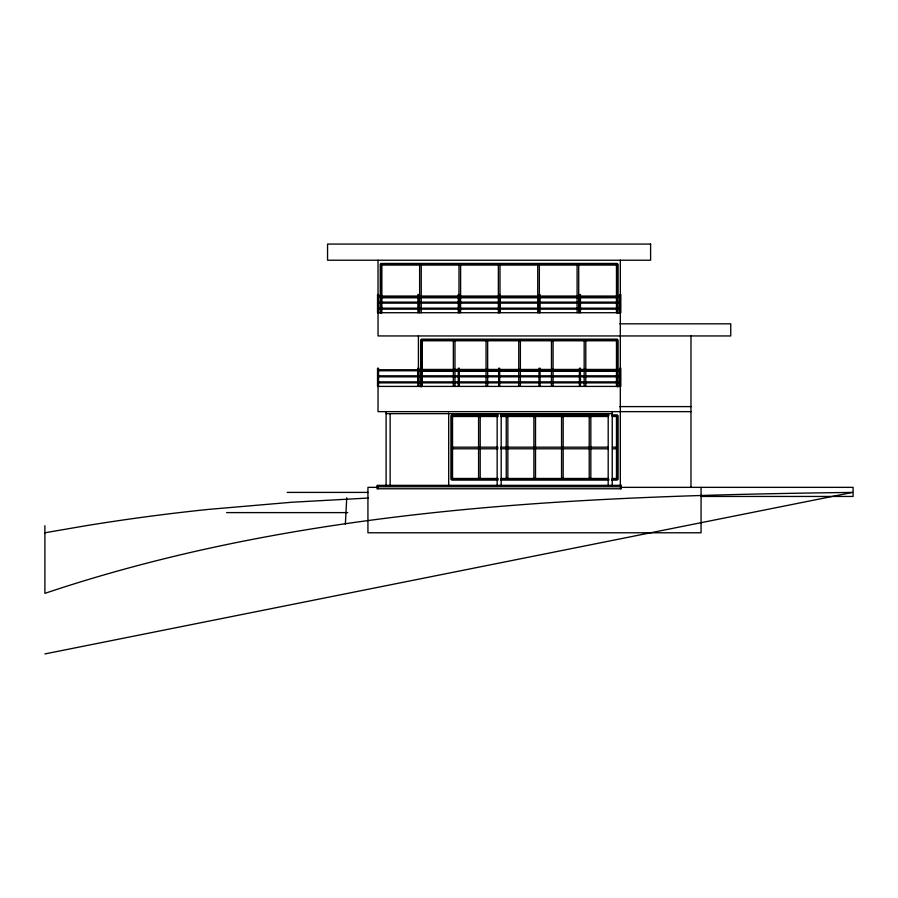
<?xml version="1.0" encoding="UTF-8"?>
<svg xmlns="http://www.w3.org/2000/svg" width="898" height="898" viewBox="0 0 898 898"><rect width="100%" height="100%" fill="white"/><g stroke="black" fill="none" stroke-linecap="round" stroke-linejoin="round"><path stroke-width="1.35" d="M345.36 524.163L346.751 497.75M44.9 653.924L852.494 492.407C581.466 495.853 304.063 506.382 44.9 593.354L44.9 525.7M44.9 532.783L86.129 525.678A2118.64 2118.64 0 0 1 207.999 509.447L291.558 502.263L368.18 498.042M381.066 265.067L617.285 265.067M378.541 296.059L619.811 296.059M378.541 297.07L619.811 297.07M381.863 297.777L616.477 297.777M378.541 302.121L619.811 302.121M378.541 303.131L619.811 303.131M378.541 308.171L619.811 308.171M378.541 309.181L619.811 309.181M619.912 323.819L730.748 323.819L730.748 335.942L378.036 335.942L378.036 312.1M421.443 340.78L617.285 340.78M422.251 369.448L616.477 369.448M378.541 369.751L619.811 369.751M378.541 370.762L619.811 370.762M422.251 371.065L616.477 371.065M378.541 375.813L619.811 375.813M378.541 376.823L619.811 376.823M378.541 381.863L619.811 381.863M378.541 382.874L619.811 382.874M619.553 406.603L690.977 406.603M690.977 411.643L378.036 411.643L378.036 386.409M386.106 413.664L612.234 413.664M498.031 414.876L451.728 414.876L451.728 480.093L498.031 480.093M500.837 414.876L608.866 414.876M611.673 414.876L617.285 414.876L617.285 480.093L611.673 480.093M498.031 415.684L450.919 415.684L450.919 479.285L498.031 479.285M500.837 415.684L608.866 415.684M611.673 415.684L618.093 415.684L618.093 479.285L611.673 479.285M451.728 416.492L498.008 416.492M500.758 416.492L608.373 416.492M612.425 416.492L617.285 416.492M452.536 447.182L498.008 447.182M500.758 447.182L608.373 447.182M612.425 447.182L616.477 447.182M452.536 448.798L498.008 448.798M500.758 448.798L608.373 448.798M612.425 448.798L616.477 448.798M451.728 478.477L498.008 478.477M500.758 478.477L608.373 478.477M612.425 478.477L617.285 478.477M500.837 479.285L608.866 479.285M500.837 480.093L608.866 480.093M377.732 487.356L367.933 487.356L367.933 532.783L701.069 532.783L701.069 487.356M620.956 487.356L853.1 487.356L853.1 496.448L701.069 496.448M287.18 492.407L367.933 492.407M226.61 512.601L347.751 512.601M690.977 335.942L690.977 487.356M620.316 260.229L620.316 484.965M620.316 488.77L620.316 486.75L378.036 486.75L378.036 488.77M619.811 312.717L619.811 294.544L620.821 294.544L620.821 312.717L377.53 312.717L377.53 294.544L378.541 294.544L378.541 312.717M619.811 386.409L619.811 368.236L620.821 368.236L620.821 386.409L377.53 386.409L377.53 368.236L378.541 368.236L378.541 386.409M618.093 313.121L618.093 264.259L380.258 264.259L380.258 313.121M618.093 386.78L618.093 339.972L420.634 339.972L420.634 386.78M617.285 313.121L617.285 263.451L381.066 263.451L381.066 313.121M617.285 386.78L617.285 339.163L421.443 339.163L421.443 386.78M616.477 265.067L616.477 312.74M616.477 340.78L616.477 386.084M616.477 416.492L616.477 478.477M612.234 411.643L612.234 485.975M608.193 413.664L608.193 485.975M590.839 416.492L590.839 447.182M590.839 448.798L590.839 478.477M589.223 416.492L589.223 447.182M589.223 448.798L589.223 478.477M585.788 340.78L585.788 369.448M585.788 371.065L585.788 386.084M584.171 340.78L584.171 369.448M584.171 371.065L584.171 386.084M580.434 296.059L580.434 294.544L579.423 294.544L579.423 296.059M580.434 297.07L580.434 302.121M580.434 303.131L580.434 308.171M580.434 309.181L580.434 312.717M580.434 369.751L580.434 368.236L579.423 368.236L579.423 369.751M580.434 370.762L580.434 375.813M580.434 376.823L580.434 381.863M580.434 382.874L580.434 386.409M579.423 297.07L579.423 302.121M579.423 303.131L579.423 308.171M579.423 309.181L579.423 312.717M579.423 370.762L579.423 375.813M579.423 376.823L579.423 381.863M579.423 382.874L579.423 386.409M578.716 265.067L578.716 296.16M578.716 297.777L578.716 312.74M577.1 265.067L577.1 296.16M577.1 297.777L577.1 312.74M563.169 416.492L563.169 447.182M563.169 448.798L563.169 478.477M561.553 416.492L561.553 447.182M561.553 448.798L561.553 478.477M553.078 340.78L553.078 369.448M553.078 371.065L553.078 386.084M551.462 340.78L551.462 369.448M551.462 371.065L551.462 386.084M540.057 296.059L540.057 294.544L539.047 294.544L539.047 296.059M540.057 297.07L540.057 302.121M540.057 303.131L540.057 308.171M540.057 309.181L540.057 312.717M540.057 369.751L540.057 368.236L539.047 368.236L539.047 369.751M540.057 370.762L540.057 375.813M540.057 376.823L540.057 381.863M540.057 382.874L540.057 386.409M539.35 265.067L539.35 296.16M539.35 297.777L539.35 312.74M539.047 297.07L539.047 302.121M539.047 303.131L539.047 308.171M539.047 309.181L539.047 312.717M539.047 370.762L539.047 375.813M539.047 376.823L539.047 381.863M539.047 382.874L539.047 386.409M537.734 265.067L537.734 296.16M537.734 297.777L537.734 312.74M535.511 416.492L535.511 447.182M535.511 448.798L535.511 478.477M533.895 416.492L533.895 447.182M533.895 448.798L533.895 478.477M520.369 340.78L520.369 369.448M520.369 371.065L520.369 386.084M518.752 340.78L518.752 369.448M518.752 371.065L518.752 386.084M507.853 416.492L507.853 447.182M507.853 448.798L507.853 478.477M506.236 416.492L506.236 447.182M506.236 448.798L506.236 478.477M501.196 413.664L501.196 485.975M499.984 265.067L499.984 296.16M499.984 297.777L499.984 312.74M499.681 296.059L499.681 294.544L498.671 294.544L498.671 296.059M499.681 297.07L499.681 302.121M499.681 303.131L499.681 308.171M499.681 309.181L499.681 312.717M499.681 369.751L499.681 368.236L498.671 368.236L498.671 369.751M499.681 370.762L499.681 375.813M499.681 376.823L499.681 381.863M499.681 382.874L499.681 386.409M498.671 297.07L498.671 302.121M498.671 303.131L498.671 308.171M498.671 309.181L498.671 312.717M498.671 370.762L498.671 375.813M498.671 376.823L498.671 381.863M498.671 382.874L498.671 386.409M498.368 265.067L498.368 296.16M498.368 297.777L498.368 312.74M497.155 413.664L497.155 485.975M487.659 340.78L487.659 369.448M487.659 371.065L487.659 386.084M486.054 340.78L486.054 369.448M486.054 371.065L486.054 386.084M480.194 416.492L480.194 447.182M480.194 448.798L480.194 478.477M478.578 416.492L478.578 447.182M478.578 448.798L478.578 478.477M460.607 265.067L460.607 296.16M460.607 297.777L460.607 312.74M459.293 296.059L459.293 294.544L458.283 294.544L458.283 296.059M459.293 297.07L459.293 302.121M459.293 303.131L459.293 308.171M459.293 309.181L459.293 312.717M459.293 369.751L459.293 368.236L458.283 368.236L458.283 369.751M459.293 370.762L459.293 375.813M459.293 376.823L459.293 381.863M459.293 382.874L459.293 386.409M458.99 265.067L458.99 296.16M458.99 297.777L458.99 312.74M458.283 297.07L458.283 302.121M458.283 303.131L458.283 308.171M458.283 309.181L458.283 312.717M458.283 370.762L458.283 375.813M458.283 376.823L458.283 381.863M458.283 382.874L458.283 386.409M454.96 340.78L454.96 369.448M454.96 371.065L454.96 386.084M453.344 340.78L453.344 369.448M453.344 371.065L453.344 386.084M452.536 416.492L452.536 478.477M448.697 413.035L448.697 485.964M422.251 340.78L422.251 386.084M421.241 265.067L421.241 296.16M421.241 297.777L421.241 312.74M419.624 265.067L419.624 296.16M419.624 297.777L419.624 312.74M418.917 296.059L418.917 294.544L417.907 294.544L417.907 296.059M418.917 297.07L418.917 302.121M418.917 303.131L418.917 308.171M418.917 309.181L418.917 312.717M418.917 369.751L418.917 368.236L417.907 368.236L417.907 369.751M418.917 370.762L418.917 375.813M418.917 376.823L418.917 381.863M418.917 382.874L418.917 386.409M418.412 335.942L418.412 383.042M417.907 297.07L417.907 302.121M417.907 303.131L417.907 308.171M417.907 309.181L417.907 312.717M417.907 370.762L417.907 375.813M417.907 376.823L417.907 381.863M417.907 382.874L417.907 386.409M390.147 413.664L390.147 485.975M386.106 411.643L386.106 485.975M381.863 265.067L381.863 312.74M378.036 260.229L378.036 295.274M650.601 244.076L327.557 244.076L327.557 260.229L650.601 260.229L650.601 244.076M621.315 485.347L377.025 485.347L377.025 488.77L621.315 488.77L621.315 485.347"/></g></svg>
